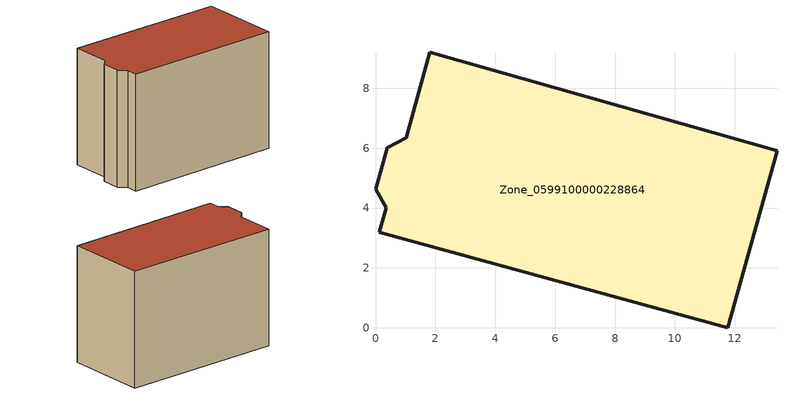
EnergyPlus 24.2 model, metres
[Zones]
Zone_0599100000228864
 floor ground (C_G): 0.4,6.01 1.02,6.35 1.82,9.21 13.41,5.91 11.77,0 0.13,3.19 0.36,4.01 0,4.63 z0
 wall outside (C_F): 0.13,3.19 11.77,0 13.41,5.91 1.82,9.21 1.02,6.35 0.4,6.01 0,4.63 0.36,4.01 0.13,3.19 z0:8.7
 roof outside (C_R): 0.4,6.01 0,4.63 0.36,4.01 0.13,3.19 11.77,0 13.41,5.91 1.82,9.21 1.02,6.35 z8.7
[BUILDING]
Pand.0599100000228864: North Axis=0; Terrain=City; Loads Convergence Tolerance Value=0.04; Temperature Convergence Tolerance Value=0.4; Solar Distribution=FullExterior; Maximum Number of Warmup Days=25; Minimum Number of Warmup Days=1
[Site:Location]
Rotterdam.The.Hague.AP_ZH_NLD Design_Conditions: Latitude=51.96; Longitude=4.45; Time Zone=1; Elevation=-4.5
[SITE:GROUNDTEMPERATURE:BUILDINGSURFACE]
18, 18, 18, 18, 18, 18, 18, 18, 18, 18, 18, 18
[MATERIAL] Thermal Absorptance=0.9; Solar Absorptance=0.7; Visible Absorptance=0.7
Name | Roughness | Thickness | Conductivity | Density | Specific Heat
G.TI.1946 | MediumSmooth | 0.15 | 1 | 540 | 1210
F.TI.1946 | Rough | 0.3 | 0.857143 | 1920 | 840
R.TI.1946 | MediumRough | 0.2 | 0.1 | 1500 | 1000
[CONSTRUCTION]
C_G: G.TI.1946
C_F: F.TI.1946
C_R: R.TI.1946
[ZONE]
Zone_0599100000228864: Type=1; Multiplier=1; Ceiling Height=Autocalculate; Volume=Autocalculate; Floor Area=autocalculate; Part of Total Floor Area=Yes
[ZONEINFILTRATION:DESIGNFLOWRATE]
Infil_Zone_0599100000228864: Zone or ZoneList or Space or SpaceList=Zone_0599100000228864; Schedule=AlwaysOn; Design Flow Rate Calculation Method=Flow/Area; Flow Rate per Floor Area=0.003; Constant Term Coefficient=1; Temperature Term Coefficient=0; Velocity Term Coefficient=0; Velocity Squared Term Coefficient=0
[HVACTEMPLATE:ZONE:IDEALLOADSAIRSYSTEM]
Zone_0599100000228864: Maximum Heating Supply Air Temperature=50; Minimum Cooling Supply Air Temperature=13; Maximum Heating Supply Air Humidity Ratio=0.0156; Minimum Cooling Supply Air Humidity Ratio=0.0077; Heating Limit=NoLimit; Cooling Limit=NoLimit; Dehumidification Control Type=ConstantSensibleHeatRatio; Cooling Sensible Heat Ratio=0.7; Dehumidification Setpoint=60; Humidification Control Type=None; Humidification Setpoint=30; Outdoor Air Method=None; Outdoor Air Flow Rate per Person=0.00944; Outdoor Air Flow Rate per Zone Floor Area=0; Outdoor Air Flow Rate per Zone=0; Demand Controlled Ventilation Type=None; Outdoor Air Economizer Type=NoEconomizer; Heat Recovery Type=None; Sensible Heat Recovery Effectiveness=0.7; Latent Heat Recovery Effectiveness=0.65
[ZONECONTROL:THERMOSTAT]
ThermostatControl_Zone_0599100000228864: Zone or ZoneList=Zone_0599100000228864; Control Type Schedule=DualSetpointControlType; Control 1=Thermostat_Zone_0599100000228864; Temperature Difference Between Cutout And Setpoint=0
[THERMOSTATSETPOINT:DUALSETPOINT]
Thermostat_Zone_0599100000228864: Heating Setpoint Temperature Schedule=HeatingSetpoint_Zone_0599100000228864; Cooling Setpoint Temperature Schedule=CoolingSetpoint_Zone_0599100000228864
[SCHEDULE:COMPACT]
HeatingSetpoint_Zone_0599100000228864: Through: 12/31, For: AllDays, Until: 24:00, 21
CoolingSetpoint_Zone_0599100000228864: Through: 12/31, For: AllDays, Until: 24:00, 24
DualSetpointControlType: Through: 12/31, For: AllDays, Until: 24:00, 4
AlwaysOn: Through: 12/31, For: AllDays, Until: 24:00, 1
